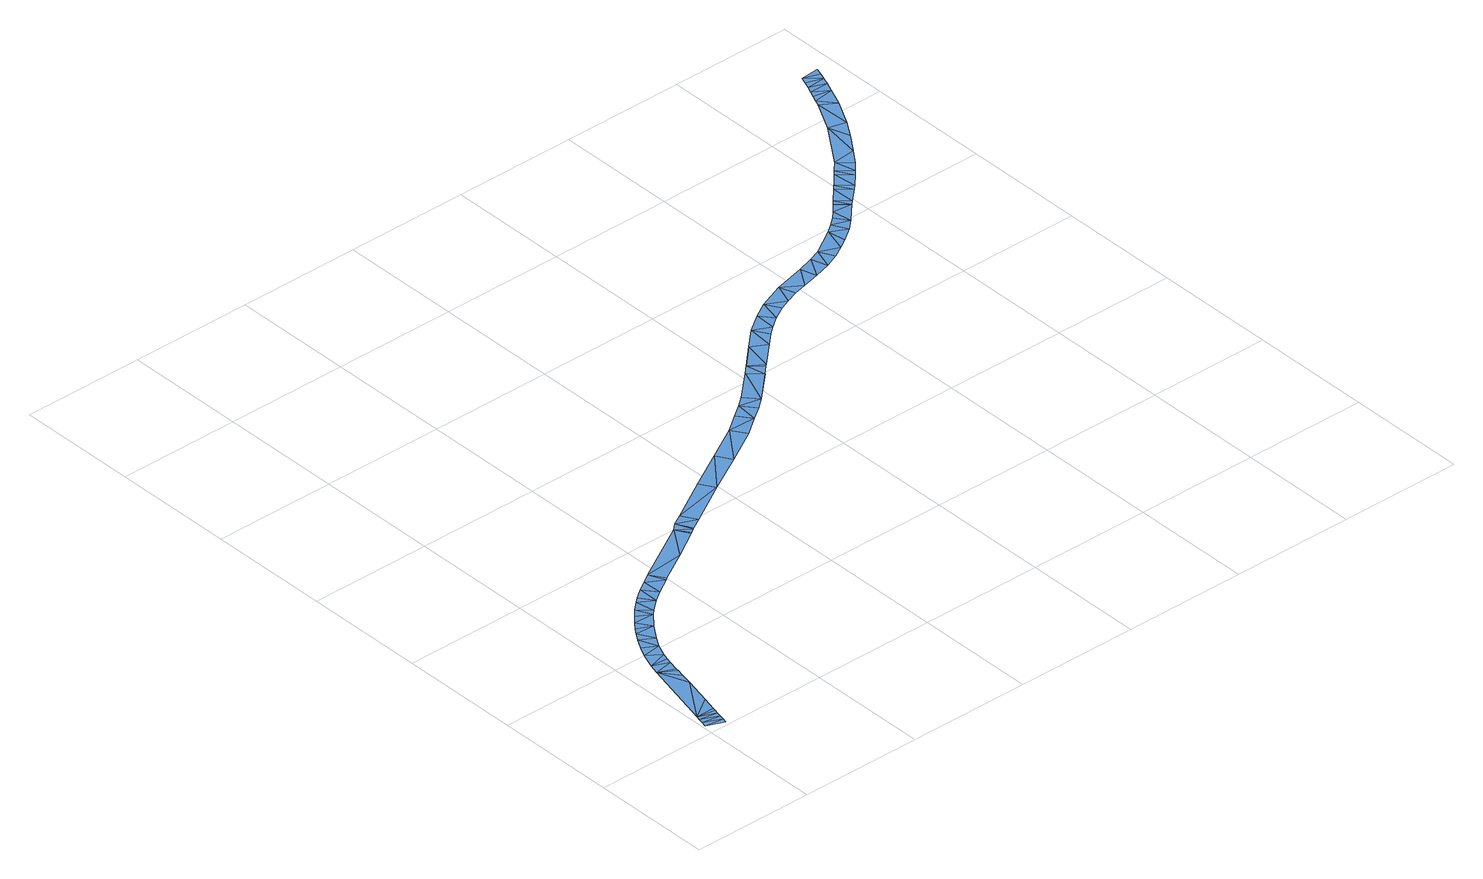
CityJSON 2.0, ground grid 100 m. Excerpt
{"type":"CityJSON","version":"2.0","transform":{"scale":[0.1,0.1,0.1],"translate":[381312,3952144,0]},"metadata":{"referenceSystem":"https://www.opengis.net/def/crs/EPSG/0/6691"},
"CityObjects":{
"waterbody1":{"type":"WaterBody","attributes":{"name":"神田川","class":"1030"},"geometry":[{"type":"MultiSurface","lod":"1","boundaries":[[[0,1,2]],[[3,0,2]],[[4,5,1]],[[6,7,5]],[[0,4,1]],[[4,6,5]],[[6,8,7]],[[8,9,7]],[[9,10,7]],[[10,11,7]],[[11,12,7]],[[12,13,7]],[[12,14,13]],[[14,15,13]],[[16,17,13]],[[15,18,13]],[[18,16,13]],[[16,19,17]],[[20,21,17]],[[19,20,17]],[[22,23,21]],[[20,22,21]],[[22,24,23]],[[25,26,24]],[[24,22,25]],[[25,27,26]],[[27,28,26]],[[27,29,28]],[[27,30,29]],[[30,31,29]],[[30,32,31]],[[32,30,33]],[[34,32,33]],[[33,35,34]],[[36,34,35]],[[37,36,35]],[[37,35,38]],[[39,37,38]],[[39,38,40]],[[41,39,40]],[[41,40,42]],[[41,42,43]],[[44,41,43]],[[44,43,45]],[[45,46,44]],[[44,46,47]],[[48,44,47]],[[48,47,49]],[[48,49,50]],[[51,48,50]],[[51,50,52]],[[53,51,52]],[[54,53,52]],[[54,52,55]],[[56,54,55]],[[56,55,57]],[[56,57,58]],[[59,56,58]],[[60,59,58]],[[60,58,61]],[[60,61,62]],[[63,60,62]],[[64,63,62]],[[65,64,62]],[[62,66,65]],[[67,64,65]],[[65,68,67]],[[69,70,67]],[[67,68,71]],[[69,67,71]],[[71,72,69]],[[73,69,72]],[[73,72,74]],[[73,74,75]],[[76,73,75]],[[76,75,77]],[[78,76,77]],[[78,77,79]],[[78,79,80]],[[81,78,80]],[[81,80,82]],[[81,82,83]],[[84,81,83]],[[84,83,85]],[[86,84,85]],[[86,85,87]],[[88,86,87]],[[88,87,89]],[[88,89,90]],[[91,88,90]],[[91,90,92]],[[93,94,91]],[[91,92,93]],[[93,95,94]],[[96,94,95]],[[97,96,95]],[[95,98,97]],[[99,97,98]],[[100,99,98]],[[101,100,98]],[[98,102,101]],[[103,101,102]],[[102,104,103]],[[105,103,104]],[[104,106,105]],[[107,105,106]],[[106,108,107]],[[109,107,108]],[[109,108,110]],[[110,111,109]],[[112,113,111]],[[111,110,112]],[[112,114,113]],[[113,114,115]],[[115,116,113]],[[116,115,117]],[[117,118,116]],[[118,119,116]],[[118,120,119]],[[120,121,119]],[[122,123,121]],[[120,122,121]],[[122,124,123]],[[125,126,124]],[[122,125,124]],[[127,128,126]],[[125,127,126]],[[127,129,128]],[[127,130,129]],[[130,131,129]]]}]}
},
"vertices":[
[149,39,25],[15,110,24],[3,63,25],[140,3,25],[160,85,24],[25,150,24],[170,124,24],[33,179,24],[177,153,24],[185,184,23],[215,301,22],[215,304,22],[273,529,19],[185,775,17],[297,629,18],[310,694,18],[338,805,16],[208,861,16],[315,719,17],[349,849,16],[368,907,15],[258,986,15],[409,1007,14],[299,1071,14],[351,1159,13],[462,1095,13],[390,1219,12],[546,1213,11],[429,1274,11],[471,1329,11],[638,1322,9],[523,1389,10],[577,1446,9],[671,1357,9],[647,1512,8],[768,1438,8],[688,1547,8],[768,1604,7],[853,1498,6],[852,1659,5],[985,1580,5],[930,1707,4],[1005,1594,4],[1255,1741,1],[1427,1998,1],[1489,1883,1],[1500,1890,1],[1538,1917,1],[1481,2047,1],[1546,1923,1],[1640,1975,1],[1570,2097,1],[1989,2183,1],[1919,2304,1],[2231,2479,1],[2301,2358,1],[2511,2643,1],[2588,2526,1],[2735,2631,1],[2654,2745,1],[2756,2817,1],[2841,2706,1],[2929,2779,1],[2836,2884,1],[3050,3083,1],[3147,2987,1],[3150,2984,1],[3115,3143,1],[3211,3047,1],[3281,3304,1],[3114,3144,1],[3228,3063,1],[3405,3232,1],[3424,3438,1],[3499,3319,1],[3563,3374,1],[3571,3542,1],[3654,3438,1],[3697,3615,1],[3762,3499,1],[3854,3536,1],[3911,3702,1],[3954,3571,1],[4063,3599,1],[4165,3765,1],[4201,3634,1],[4299,3805,1],[4343,3675,1],[4398,3844,1],[4457,3723,1],[4551,3777,1],[4611,3972,1],[4632,3826,1],[4745,3905,1],[4679,4023,1],[4819,3974,1],[4743,4078,1],[4797,4132,1],[4952,4110,1],[4854,4194,1],[4856,4197,1],[4886,4230,1],[4984,4142,1],[4981,4333,1],[5085,4239,1],[5012,4366,1],[5118,4270,1],[5015,4369,1],[5120,4273,1],[5101,4462,1],[5206,4365,1],[5131,4496,1],[5242,4405,1],[5200,4570,1],[5302,4473,1],[5389,4588,1],[5441,4915,1],[5497,4741,1],[5584,4877,1],[5572,5162,1],[5696,5085,1],[5596,5213,1],[5757,5235,1],[5619,5265,1],[5642,5317,1],[5793,5319,1],[5663,5370,1],[5814,5375,1],[5683,5423,1],[5702,5476,1],[5834,5431,1],[5853,5488,1]
]}
